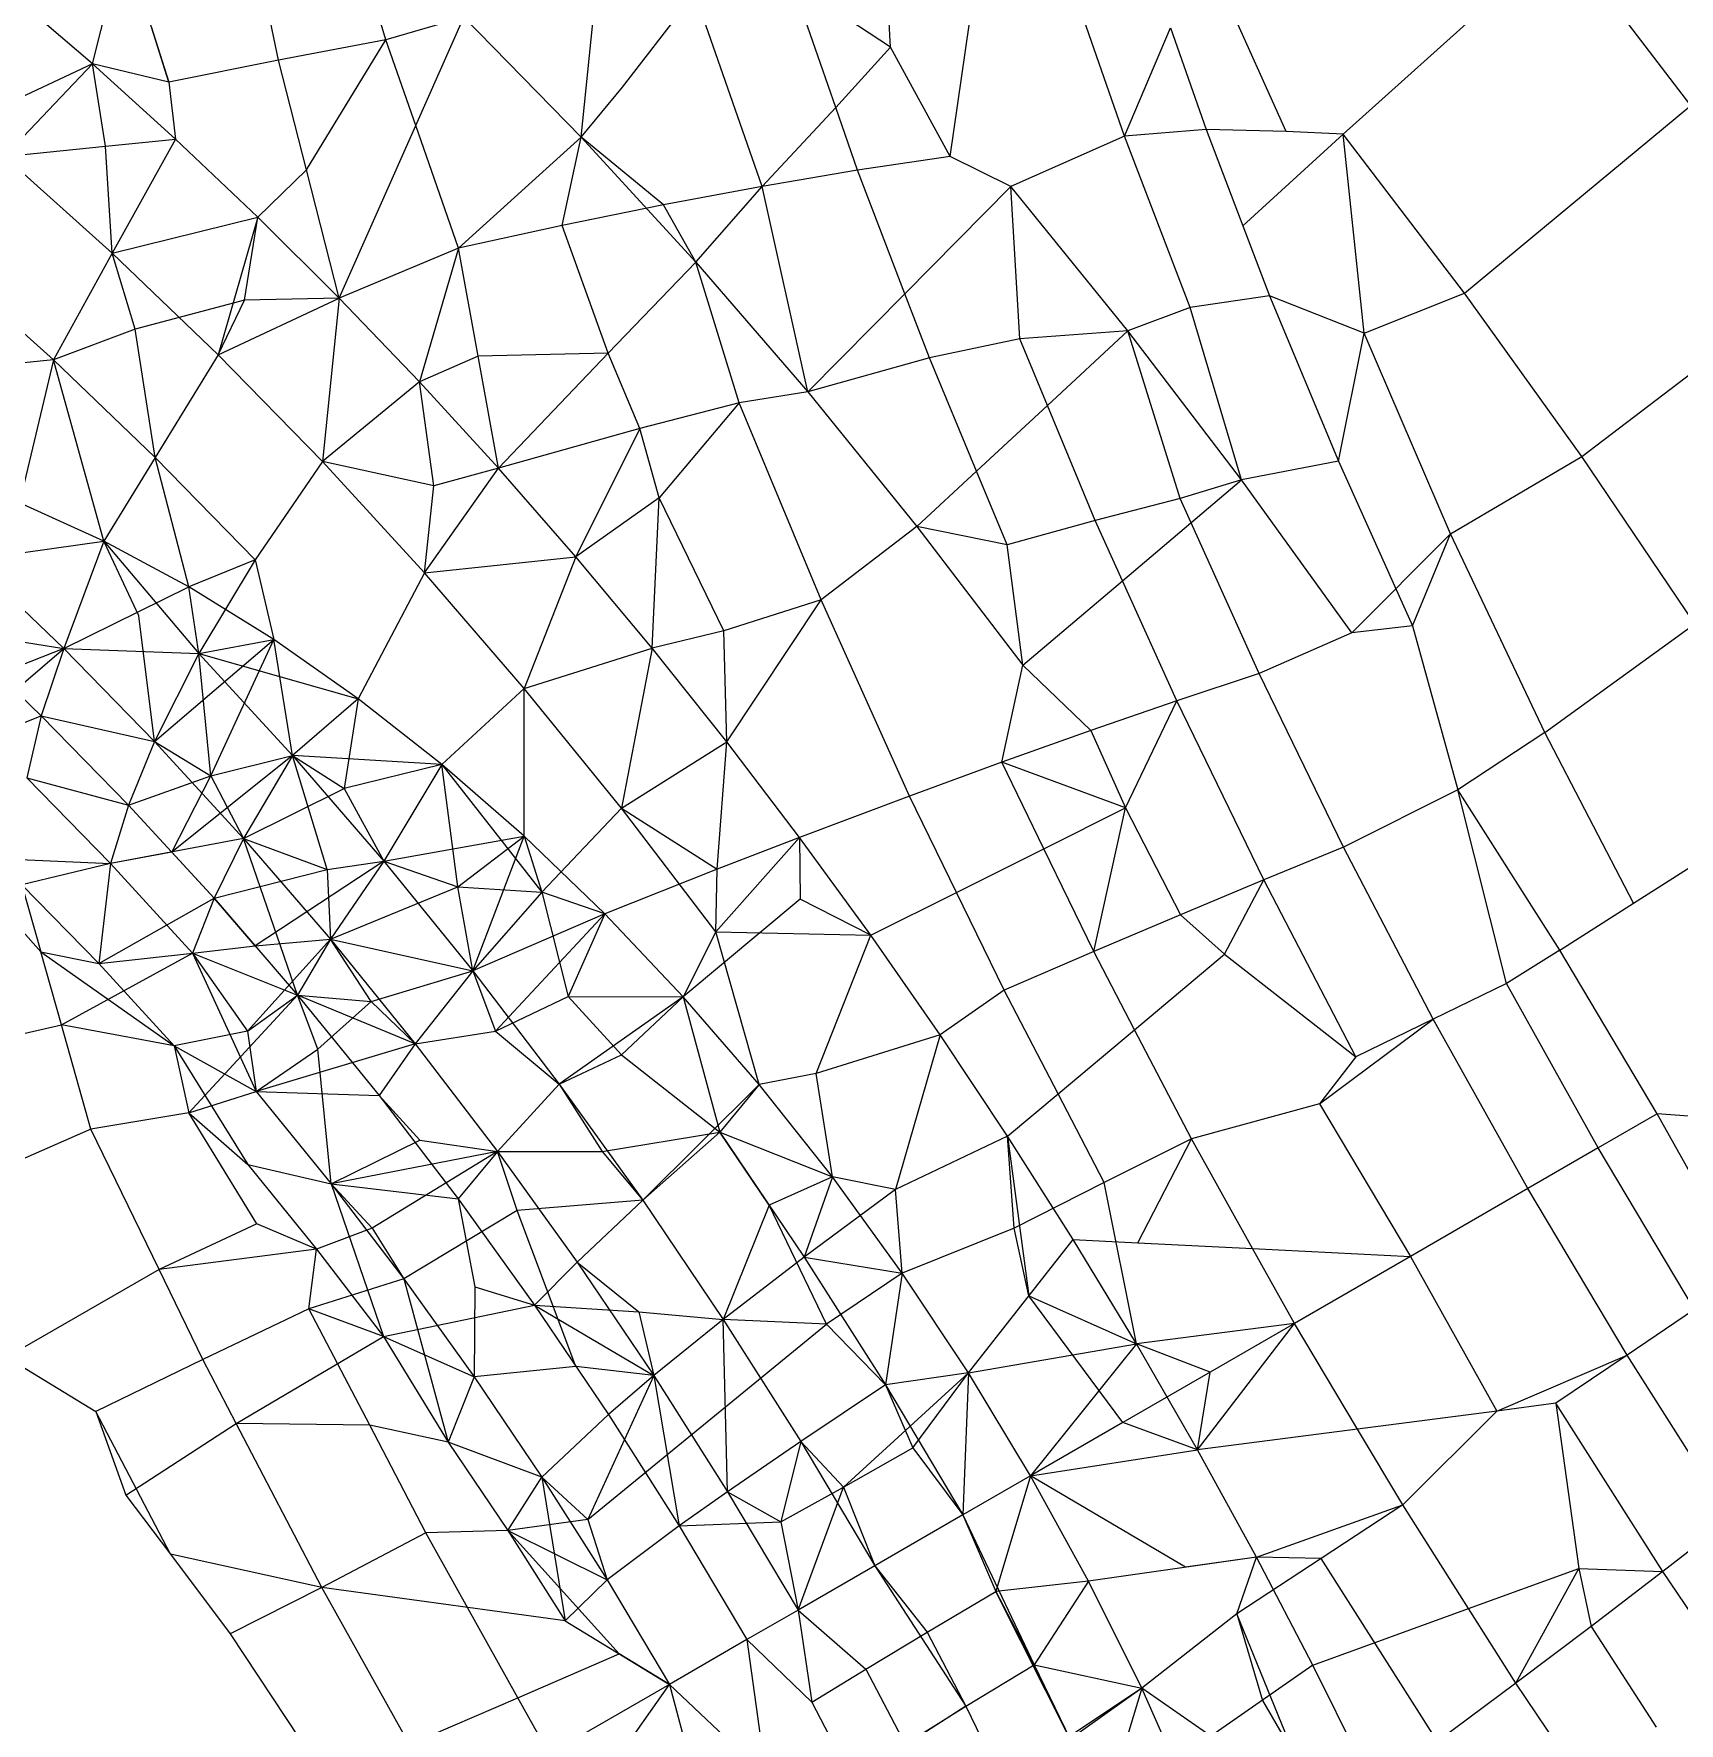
# Model space of a CAD drawing. Header units: inches. Extents: x 17 to 4615, y 5 to 3256.
# Drawn here: x 3233.68 to 3234.413, y 2581.546 to 2582.299 of the extents above; entities that cross this region are included whole.
import ezdxf

# ---------------------------------------------------------------- set-up
doc = ezdxf.new("R2010")
doc.units = ezdxf.units.IN
doc.header["$MEASUREMENT"] = 0

msp = doc.modelspace()

# ---------------------------------------------------------------- linework, layer by layer
for p, q in [((3233.8372, 2582.29607), (3233.81884, 2582.35708)), ((3233.70639, 2582.28536), (3233.72046, 2582.34083)), ((3233.74046, 2582.27719), (3233.72046, 2582.34083)), ((3234.26365, 2582.25403), (3234.36129, 2582.34181)), ((3234.41861, 2582.2668), (3234.36129, 2582.34181)), ((3233.78925, 2582.28712), (3233.77997, 2582.33229)), ((3234.06201, 2582.29286), (3234.0602, 2582.32542)), ((3234.08853, 2582.24413), (3234.1007, 2582.32813)), ((3234.16624, 2582.25324), (3234.13959, 2582.32975)), ((3233.70639, 2582.28536), (3233.66897, 2582.31742)), ((3233.9426, 2582.27502), (3233.97479, 2582.3168)), ((3234.00474, 2582.23081), (3233.97479, 2582.3168)), ((3234.06201, 2582.29286), (3234.01821, 2582.32166)), ((3234.03761, 2582.26595), (3234.01821, 2582.32166)), ((3234.23821, 2582.25527), (3234.20799, 2582.32257)), ((3233.9241, 2582.2528), (3233.9301, 2582.31093)), ((3233.73263, 2582.3021), (3233.74046, 2582.27719)), ((3233.87192, 2582.30617), (3233.8372, 2582.29607)), ((3233.85049, 2582.25792), (3233.87192, 2582.30617)), ((3233.87192, 2582.30617), (3233.9241, 2582.2528)), ((3234.16624, 2582.25324), (3234.1868, 2582.30152)), ((3234.1868, 2582.30152), (3234.20258, 2582.2562)), ((3233.8372, 2582.29607), (3233.78925, 2582.28712)), ((3233.80178, 2582.23814), (3233.8372, 2582.29607)), ((3233.85049, 2582.25792), (3233.8372, 2582.29607)), ((3233.78925, 2582.28712), (3233.74046, 2582.27719)), ((3233.80178, 2582.23814), (3233.78925, 2582.28712)), ((3234.03761, 2582.26595), (3234.06201, 2582.29286)), ((3234.08853, 2582.24413), (3234.06201, 2582.29286)), ((3233.70639, 2582.28536), (3233.64076, 2582.25454)), ((3233.66716, 2582.24414), (3233.70639, 2582.28536)), ((3233.74348, 2582.2519), (3233.70639, 2582.28536)), ((3233.74046, 2582.27719), (3233.70639, 2582.28536)), ((3233.71228, 2582.24873), (3233.70639, 2582.28536)), ((3233.74046, 2582.27719), (3233.74348, 2582.2519)), ((3233.9241, 2582.2528), (3233.9426, 2582.27502)), ((3234.00474, 2582.23081), (3234.03761, 2582.26595)), ((3234.04734, 2582.23801), (3234.03761, 2582.26595)), ((3234.31768, 2582.18334), (3234.41861, 2582.2668)), ((3233.81638, 2582.18111), (3233.85049, 2582.25792)), ((3233.8695, 2582.20331), (3233.85049, 2582.25792)), ((3234.20258, 2582.2562), (3234.16624, 2582.25324)), ((3234.23821, 2582.25527), (3234.20258, 2582.2562)), ((3234.20258, 2582.2562), (3234.21899, 2582.21328)), ((3233.66716, 2582.24414), (3233.71228, 2582.24873)), ((3233.71228, 2582.24873), (3233.74348, 2582.2519)), ((3233.71513, 2582.20112), (3233.71228, 2582.24873)), ((3233.74348, 2582.2519), (3233.71513, 2582.20112)), ((3233.78014, 2582.21716), (3233.74348, 2582.2519)), ((3233.9241, 2582.2528), (3233.8695, 2582.20331)), ((3233.9157, 2582.21347), (3233.9241, 2582.2528)), ((3233.9241, 2582.2528), (3233.9752, 2582.19716)), ((3233.96085, 2582.22264), (3233.9241, 2582.2528)), ((3234.16624, 2582.25324), (3234.11557, 2582.23079)), ((3234.19544, 2582.17683), (3234.16624, 2582.25324)), ((3234.21899, 2582.21328), (3234.26365, 2582.25403)), ((3234.26365, 2582.25403), (3234.23821, 2582.25527)), ((3234.31768, 2582.18334), (3234.26365, 2582.25403)), ((3234.27303, 2582.16546), (3234.26365, 2582.25403)), ((3233.71513, 2582.20112), (3233.66716, 2582.24414)), ((3234.08853, 2582.24413), (3234.04734, 2582.23801)), ((3234.11557, 2582.23079), (3234.08853, 2582.24413)), ((3233.78014, 2582.21716), (3233.80178, 2582.23814)), ((3233.81638, 2582.18111), (3233.80178, 2582.23814)), ((3234.04734, 2582.23801), (3234.00474, 2582.23081)), ((3234.06836, 2582.18303), (3234.04734, 2582.23801)), ((3234.00474, 2582.23081), (3233.96085, 2582.22264)), ((3233.9752, 2582.19716), (3234.00474, 2582.23081)), ((3234.02513, 2582.1393), (3234.00474, 2582.23081)), ((3234.06836, 2582.18303), (3234.11557, 2582.23079)), ((3234.16775, 2582.16652), (3234.11557, 2582.23079)), ((3234.11956, 2582.16292), (3234.11557, 2582.23079)), ((3233.96085, 2582.22264), (3233.9157, 2582.21347)), ((3233.9752, 2582.19716), (3233.96085, 2582.22264)), ((3233.71513, 2582.20112), (3233.78014, 2582.21716)), ((3233.78014, 2582.21716), (3233.76241, 2582.15578)), ((3233.77423, 2582.1802), (3233.78014, 2582.21716)), ((3233.81638, 2582.18111), (3233.78014, 2582.21716)), ((3233.9157, 2582.21347), (3233.8695, 2582.20331)), ((3233.93623, 2582.1565), (3233.9157, 2582.21347)), ((3234.21899, 2582.21328), (3234.23089, 2582.18217)), ((3233.8695, 2582.20331), (3233.81638, 2582.18111)), ((3233.8695, 2582.20331), (3233.85209, 2582.14385)), ((3233.87824, 2582.15517), (3233.8695, 2582.20331)), ((3233.71513, 2582.20112), (3233.68912, 2582.15354)), ((3233.76241, 2582.15578), (3233.71513, 2582.20112)), ((3233.7254, 2582.16728), (3233.71513, 2582.20112)), ((3233.93623, 2582.1565), (3233.9752, 2582.19716)), ((3233.9752, 2582.19716), (3234.02513, 2582.1393)), ((3233.99456, 2582.13448), (3233.9752, 2582.19716)), ((3233.64314, 2582.19477), (3233.68912, 2582.15354)), ((3234.36997, 2582.11062), (3234.47407, 2582.18968)), ((3233.76241, 2582.15578), (3233.81638, 2582.18111)), ((3233.81638, 2582.18111), (3233.77423, 2582.1802)), ((3233.81638, 2582.18111), (3233.80884, 2582.10829)), ((3233.85209, 2582.14385), (3233.81638, 2582.18111)), ((3234.02513, 2582.1393), (3234.06836, 2582.18303)), ((3234.0793, 2582.15445), (3234.06836, 2582.18303)), ((3234.23089, 2582.18217), (3234.19544, 2582.17683)), ((3234.23089, 2582.18217), (3234.2616, 2582.10845)), ((3234.27303, 2582.16546), (3234.23089, 2582.18217)), ((3234.27303, 2582.16546), (3234.31768, 2582.18334)), ((3234.36997, 2582.11062), (3234.31768, 2582.18334)), ((3233.77423, 2582.1802), (3233.7254, 2582.16728)), ((3233.76241, 2582.15578), (3233.77423, 2582.1802)), ((3234.19544, 2582.17683), (3234.16775, 2582.16652)), ((3234.21842, 2582.10022), (3234.19544, 2582.17683)), ((3233.7254, 2582.16728), (3233.68912, 2582.15354)), ((3233.73442, 2582.1101), (3233.7254, 2582.16728)), ((3234.16775, 2582.16652), (3234.11956, 2582.16292)), ((3234.13191, 2582.13329), (3234.16775, 2582.16652)), ((3234.21842, 2582.10022), (3234.16775, 2582.16652)), ((3234.19101, 2582.0919), (3234.16775, 2582.16652)), ((3234.11956, 2582.16292), (3234.0793, 2582.15445)), ((3234.13191, 2582.13329), (3234.11956, 2582.16292)), ((3234.2616, 2582.10845), (3234.27303, 2582.16546)), ((3234.31153, 2582.07616), (3234.27303, 2582.16546)), ((3233.68912, 2582.15354), (3233.62417, 2582.14716)), ((3233.68912, 2582.15354), (3233.67389, 2582.08985)), ((3233.68912, 2582.15354), (3233.73442, 2582.1101)), ((3233.71154, 2582.0728), (3233.68912, 2582.15354)), ((3233.76241, 2582.15578), (3233.73442, 2582.1101)), ((3233.80884, 2582.10829), (3233.76241, 2582.15578)), ((3233.87824, 2582.15517), (3233.85209, 2582.14385)), ((3233.93623, 2582.1565), (3233.87824, 2582.15517)), ((3233.88726, 2582.1054), (3233.87824, 2582.15517)), ((3233.88726, 2582.1054), (3233.93623, 2582.1565)), ((3233.95027, 2582.12304), (3233.93623, 2582.1565)), ((3234.0793, 2582.15445), (3234.02513, 2582.1393)), ((3234.10031, 2582.104), (3234.0793, 2582.15445)), ((3233.85209, 2582.14385), (3233.80884, 2582.10829)), ((3233.88726, 2582.1054), (3233.85209, 2582.14385)), ((3233.85854, 2582.09744), (3233.85209, 2582.14385)), ((3234.02513, 2582.1393), (3233.99456, 2582.13448)), ((3234.02513, 2582.1393), (3234.07377, 2582.0794)), ((3233.99456, 2582.13448), (3233.95027, 2582.12304)), ((3233.99456, 2582.13448), (3233.95886, 2582.09217)), ((3234.03113, 2582.04666), (3233.99456, 2582.13448)), ((3234.10031, 2582.104), (3234.13191, 2582.13329)), ((3234.15325, 2582.08205), (3234.13191, 2582.13329)), ((3233.95027, 2582.12304), (3233.88726, 2582.1054)), ((3233.95027, 2582.12304), (3233.92183, 2582.06583)), ((3233.95886, 2582.09217), (3233.95027, 2582.12304)), ((3233.73442, 2582.1101), (3233.71154, 2582.0728)), ((3233.73442, 2582.1101), (3233.77891, 2582.0646)), ((3233.74937, 2582.0525), (3233.73442, 2582.1101)), ((3233.80884, 2582.10829), (3233.77891, 2582.0646)), ((3233.85436, 2582.05872), (3233.80884, 2582.10829)), ((3233.85854, 2582.09744), (3233.80884, 2582.10829)), ((3233.85436, 2582.05872), (3233.88726, 2582.1054)), ((3233.88726, 2582.1054), (3233.85854, 2582.09744)), ((3233.92183, 2582.06583), (3233.88726, 2582.1054)), ((3234.2616, 2582.10845), (3234.21842, 2582.10022)), ((3234.2616, 2582.10845), (3234.29464, 2582.03518)), ((3234.31153, 2582.07616), (3234.36997, 2582.11062)), ((3234.42038, 2582.03609), (3234.36997, 2582.11062)), ((3234.07377, 2582.0794), (3234.10031, 2582.104)), ((3234.11395, 2582.07123), (3234.10031, 2582.104)), ((3234.16536, 2582.05521), (3234.21842, 2582.10022)), ((3234.21842, 2582.10022), (3234.19101, 2582.0919)), ((3234.26747, 2582.03203), (3234.21842, 2582.10022)), ((3233.85436, 2582.05872), (3233.85854, 2582.09744)), ((3233.95886, 2582.09217), (3233.92183, 2582.06583)), ((3233.95576, 2582.02519), (3233.95886, 2582.09217)), ((3233.9878, 2582.03298), (3233.95886, 2582.09217)), ((3234.19101, 2582.0919), (3234.15325, 2582.08205)), ((3234.22621, 2582.01387), (3234.19101, 2582.0919)), ((3233.71154, 2582.0728), (3233.67389, 2582.08985)), ((3234.07377, 2582.0794), (3234.03113, 2582.04666)), ((3234.07377, 2582.0794), (3234.12101, 2582.01759)), ((3234.11395, 2582.07123), (3234.07377, 2582.0794)), ((3234.15325, 2582.08205), (3234.11395, 2582.07123)), ((3234.16536, 2582.05521), (3234.15325, 2582.08205)), ((3234.26747, 2582.03203), (3234.31153, 2582.07616)), ((3234.29464, 2582.03518), (3234.31153, 2582.07616)), ((3234.35352, 2581.9877), (3234.31153, 2582.07616)), ((3233.6524, 2582.06456), (3233.71154, 2582.0728)), ((3233.71154, 2582.0728), (3233.69359, 2582.02505)), ((3233.74937, 2582.0525), (3233.71154, 2582.0728)), ((3233.71154, 2582.0728), (3233.75386, 2582.02282)), ((3233.72712, 2582.03965), (3233.71154, 2582.0728)), ((3234.12101, 2582.01759), (3234.11395, 2582.07123)), ((3233.6524, 2582.06456), (3233.69359, 2582.02505)), ((3233.77891, 2582.0646), (3233.74937, 2582.0525)), ((3233.77891, 2582.0646), (3233.75386, 2582.02282)), ((3233.77891, 2582.0646), (3233.7872, 2582.02912)), ((3233.85436, 2582.05872), (3233.92183, 2582.06583)), ((3233.92183, 2582.06583), (3233.89883, 2582.0072)), ((3233.95576, 2582.02519), (3233.92183, 2582.06583)), ((3233.85436, 2582.05872), (3233.82483, 2582.0027)), ((3233.89883, 2582.0072), (3233.85436, 2582.05872)), ((3234.12101, 2582.01759), (3234.16536, 2582.05521)), ((3234.1895, 2582.00167), (3234.16536, 2582.05521)), ((3233.69359, 2582.02505), (3233.74937, 2582.0525)), ((3233.7872, 2582.02912), (3233.74937, 2582.0525)), ((3233.75386, 2582.02282), (3233.74937, 2582.0525)), ((3234.03113, 2582.04666), (3233.9878, 2582.03298)), ((3233.98901, 2581.98352), (3234.03113, 2582.04666)), ((3234.07051, 2581.95936), (3234.03113, 2582.04666)), ((3233.73407, 2581.98364), (3233.72712, 2582.03965)), ((3233.64404, 2582.03305), (3233.68362, 2581.9951)), ((3233.64404, 2582.03305), (3233.69359, 2582.02505)), ((3233.9878, 2582.03298), (3233.95576, 2582.02519)), ((3233.98901, 2581.98352), (3233.9878, 2582.03298)), ((3234.26747, 2582.03203), (3234.22621, 2582.01387)), ((3234.29464, 2582.03518), (3234.26747, 2582.03203)), ((3234.29464, 2582.03518), (3234.31475, 2581.96213)), ((3234.35352, 2581.9877), (3234.42038, 2582.03609)), ((3233.63783, 2581.97714), (3233.69359, 2582.02505)), ((3233.69359, 2582.02505), (3233.63917, 2582.00383)), ((3233.69359, 2582.02505), (3233.68362, 2581.9951)), ((3233.69359, 2582.02505), (3233.73407, 2581.98364)), ((3233.69359, 2582.02505), (3233.75386, 2582.02282)), ((3233.73407, 2581.98364), (3233.7872, 2582.02912)), ((3233.75386, 2582.02282), (3233.73407, 2581.98364)), ((3233.75386, 2582.02282), (3233.7872, 2582.02912)), ((3233.75386, 2582.02282), (3233.79551, 2581.97745)), ((3233.75921, 2581.96833), (3233.75386, 2582.02282)), ((3233.75386, 2582.02282), (3233.82483, 2582.0027)), ((3233.75921, 2581.96833), (3233.7872, 2582.02912)), ((3233.82483, 2582.0027), (3233.7872, 2582.02912)), ((3233.79551, 2581.97745), (3233.7872, 2582.02912)), ((3233.89883, 2582.0072), (3233.95576, 2582.02519)), ((3233.95576, 2582.02519), (3233.94214, 2581.95387)), ((3233.98901, 2581.98352), (3233.95576, 2582.02519)), ((3234.11156, 2581.97439), (3234.12101, 2582.01759)), ((3234.12101, 2582.01759), (3234.15126, 2581.98851)), ((3234.22621, 2582.01387), (3234.1895, 2582.00167)), ((3234.26382, 2581.93651), (3234.22621, 2582.01387)), ((3233.82483, 2582.0027), (3233.79551, 2581.97745)), ((3233.82483, 2582.0027), (3233.81851, 2581.96272)), ((3233.8621, 2581.97344), (3233.82483, 2582.0027)), ((3233.89883, 2582.0072), (3233.8621, 2581.97344)), ((3233.89879, 2581.94144), (3233.89883, 2582.0072)), ((3233.94214, 2581.95387), (3233.89883, 2582.0072)), ((3234.1895, 2582.00167), (3234.15126, 2581.98851)), ((3234.16671, 2581.95403), (3234.1895, 2582.00167)), ((3234.22826, 2581.92198), (3234.1895, 2582.00167)), ((3233.63783, 2581.97714), (3233.68362, 2581.9951)), ((3233.68362, 2581.9951), (3233.67715, 2581.9674)), ((3233.68362, 2581.9951), (3233.72251, 2581.95534)), ((3233.68362, 2581.9951), (3233.73407, 2581.98364)), ((3234.15126, 2581.98851), (3234.11156, 2581.97439)), ((3234.15126, 2581.98851), (3234.16671, 2581.95403)), ((3234.35352, 2581.9877), (3234.31475, 2581.96213)), ((3234.39304, 2581.91164), (3234.35352, 2581.9877)), ((3233.73407, 2581.98364), (3233.72251, 2581.95534)), ((3233.73407, 2581.98364), (3233.77374, 2581.94046)), ((3233.73407, 2581.98364), (3233.75921, 2581.96833)), ((3233.94214, 2581.95387), (3233.98901, 2581.98352)), ((3233.98471, 2581.92672), (3233.98901, 2581.98352)), ((3234.02151, 2581.94088), (3233.98901, 2581.98352)), ((3233.79551, 2581.97745), (3233.74173, 2581.9344)), ((3233.75921, 2581.96833), (3233.79551, 2581.97745)), ((3233.79551, 2581.97745), (3233.77374, 2581.94046)), ((3233.79551, 2581.97745), (3233.83621, 2581.93031)), ((3233.79551, 2581.97745), (3233.81851, 2581.96272)), ((3233.8621, 2581.97344), (3233.79551, 2581.97745)), ((3233.81092, 2581.92659), (3233.79551, 2581.97745)), ((3233.8621, 2581.97344), (3233.81851, 2581.96272)), ((3233.8621, 2581.97344), (3233.83621, 2581.93031)), ((3233.89879, 2581.94144), (3233.8621, 2581.97344)), ((3233.8621, 2581.97344), (3233.90666, 2581.91659)), ((3233.86916, 2581.91886), (3233.8621, 2581.97344)), ((3234.11156, 2581.97439), (3234.07051, 2581.95936)), ((3234.1303, 2581.93584), (3234.11156, 2581.97439)), ((3234.16671, 2581.95403), (3234.11156, 2581.97439)), ((3233.67715, 2581.9674), (3233.71446, 2581.92923)), ((3233.67715, 2581.9674), (3233.72251, 2581.95534)), ((3233.72251, 2581.95534), (3233.75921, 2581.96833)), ((3233.74173, 2581.9344), (3233.75921, 2581.96833)), ((3233.75921, 2581.96833), (3233.77374, 2581.94046)), ((3233.77374, 2581.94046), (3233.81851, 2581.96272)), ((3233.81851, 2581.96272), (3233.83621, 2581.93031)), ((3233.72251, 2581.95534), (3233.71446, 2581.92923)), ((3233.72251, 2581.95534), (3233.76062, 2581.91382)), ((3234.07051, 2581.95936), (3234.02151, 2581.94088)), ((3234.09139, 2581.91641), (3234.07051, 2581.95936)), ((3234.31475, 2581.96213), (3234.26382, 2581.93651)), ((3234.36015, 2581.89069), (3234.31475, 2581.96213)), ((3234.33646, 2581.87586), (3234.31475, 2581.96213)), ((3234.39304, 2581.91164), (3234.4688, 2581.9599)), ((3233.94214, 2581.95387), (3233.90666, 2581.91659)), ((3233.9842, 2581.89884), (3233.94214, 2581.95387)), ((3233.94214, 2581.95387), (3233.98471, 2581.92672)), ((3234.1303, 2581.93584), (3234.16671, 2581.95403)), ((3234.15254, 2581.8901), (3234.16671, 2581.95403)), ((3234.16671, 2581.95403), (3234.19114, 2581.90648)), ((3233.77374, 2581.94046), (3233.71446, 2581.92923)), ((3233.77374, 2581.94046), (3233.76062, 2581.91382)), ((3233.77374, 2581.94046), (3233.81247, 2581.89557)), ((3233.77374, 2581.94046), (3233.81092, 2581.92659)), ((3233.79784, 2581.8707), (3233.77374, 2581.94046)), ((3233.83621, 2581.93031), (3233.89879, 2581.94144)), ((3233.86916, 2581.91886), (3233.89879, 2581.94144)), ((3233.87585, 2581.88148), (3233.89879, 2581.94144)), ((3233.93469, 2581.90691), (3233.89879, 2581.94144)), ((3233.89879, 2581.94144), (3233.90666, 2581.91659)), ((3234.02151, 2581.94088), (3233.9842, 2581.89884)), ((3234.02151, 2581.94088), (3233.98471, 2581.92672)), ((3234.05323, 2581.89735), (3234.02151, 2581.94088)), ((3234.02151, 2581.94088), (3234.0217, 2581.91346)), ((3233.64577, 2581.93244), (3233.68338, 2581.88999)), ((3233.64577, 2581.93244), (3233.71446, 2581.92923)), ((3233.74173, 2581.9344), (3233.71446, 2581.92923)), ((3233.76062, 2581.91382), (3233.74173, 2581.9344)), ((3234.09139, 2581.91641), (3234.1303, 2581.93584)), ((3234.15254, 2581.8901), (3234.1303, 2581.93584)), ((3234.26382, 2581.93651), (3234.22826, 2581.92198)), ((3234.30374, 2581.86001), (3234.26382, 2581.93651)), ((3233.71446, 2581.92923), (3233.67492, 2581.91982)), ((3233.71446, 2581.92923), (3233.70919, 2581.88476)), ((3233.71446, 2581.92923), (3233.75103, 2581.8894)), ((3233.76062, 2581.91382), (3233.81092, 2581.92659)), ((3233.83621, 2581.93031), (3233.7789, 2581.89265)), ((3233.81092, 2581.92659), (3233.83621, 2581.93031)), ((3233.81092, 2581.92659), (3233.81247, 2581.89557)), ((3233.83621, 2581.93031), (3233.81247, 2581.89557)), ((3233.83621, 2581.93031), (3233.87585, 2581.88148)), ((3233.83621, 2581.93031), (3233.86916, 2581.91886)), ((3233.98471, 2581.92672), (3233.93469, 2581.90691)), ((3233.9842, 2581.89884), (3233.98471, 2581.92672)), ((3233.67492, 2581.91982), (3233.70919, 2581.88476)), ((3233.67492, 2581.91982), (3233.68338, 2581.88999)), ((3233.81247, 2581.89557), (3233.86916, 2581.91886)), ((3233.86916, 2581.91886), (3233.90666, 2581.91659)), ((3233.87585, 2581.88148), (3233.86916, 2581.91886)), ((3234.22826, 2581.92198), (3234.19114, 2581.90648)), ((3234.2108, 2581.88886), (3234.22826, 2581.92198)), ((3234.26939, 2581.84317), (3234.22826, 2581.92198)), ((3233.70919, 2581.88476), (3233.76062, 2581.91382)), ((3233.76062, 2581.91382), (3233.75103, 2581.8894)), ((3233.76062, 2581.91382), (3233.79784, 2581.8707)), ((3233.7789, 2581.89265), (3233.76062, 2581.91382)), ((3233.90666, 2581.91659), (3233.87585, 2581.88148)), ((3233.90666, 2581.91659), (3233.91832, 2581.87014)), ((3233.93469, 2581.90691), (3233.90666, 2581.91659)), ((3234.0217, 2581.91346), (3233.96967, 2581.86997)), ((3234.05323, 2581.89735), (3234.0217, 2581.91346)), ((3234.05323, 2581.89735), (3234.09139, 2581.91641)), ((3234.11257, 2581.87283), (3234.09139, 2581.91641)), ((3234.36015, 2581.89069), (3234.39304, 2581.91164)), ((3233.93469, 2581.90691), (3233.87585, 2581.88148)), ((3233.93469, 2581.90691), (3233.88595, 2581.85464)), ((3233.93469, 2581.90691), (3233.91832, 2581.87014)), ((3233.96967, 2581.86997), (3233.93469, 2581.90691)), ((3234.19114, 2581.90648), (3234.15254, 2581.8901)), ((3234.19114, 2581.90648), (3234.2108, 2581.88886)), ((3233.81247, 2581.89557), (3233.77544, 2581.85461)), ((3233.7789, 2581.89265), (3233.81247, 2581.89557)), ((3233.81247, 2581.89557), (3233.79784, 2581.8707)), ((3233.81247, 2581.89557), (3233.85023, 2581.84907)), ((3233.81247, 2581.89557), (3233.87585, 2581.88148)), ((3233.83053, 2581.8679), (3233.81247, 2581.89557)), ((3233.9842, 2581.89884), (3233.96967, 2581.86997)), ((3234.00353, 2581.83086), (3233.9842, 2581.89884)), ((3233.9842, 2581.89884), (3234.05323, 2581.89735)), ((3234.02891, 2581.83582), (3234.05323, 2581.89735)), ((3234.08415, 2581.85299), (3234.05323, 2581.89735)), ((3233.68338, 2581.88999), (3233.70919, 2581.88476)), ((3233.68338, 2581.88999), (3233.74279, 2581.84817)), ((3233.69257, 2581.85751), (3233.68338, 2581.88999)), ((3233.69257, 2581.85751), (3233.75103, 2581.8894)), ((3233.70919, 2581.88476), (3233.75103, 2581.8894)), ((3233.75103, 2581.8894), (3233.7789, 2581.89265)), ((3233.75103, 2581.8894), (3233.77932, 2581.82777)), ((3233.75103, 2581.8894), (3233.77544, 2581.85461)), ((3233.75103, 2581.8894), (3233.79784, 2581.8707)), ((3234.15254, 2581.8901), (3234.11257, 2581.87283)), ((3234.17073, 2581.85524), (3234.15254, 2581.8901)), ((3234.17073, 2581.85524), (3234.2108, 2581.88886)), ((3234.2108, 2581.88886), (3234.26939, 2581.84317)), ((3234.36015, 2581.89069), (3234.33646, 2581.87586)), ((3234.40359, 2581.81784), (3234.36015, 2581.89069)), ((3233.70919, 2581.88476), (3233.74279, 2581.84817)), ((3233.83053, 2581.8679), (3233.87585, 2581.88148)), ((3233.87585, 2581.88148), (3233.85023, 2581.84907)), ((3233.87585, 2581.88148), (3233.91435, 2581.8311)), ((3233.87585, 2581.88148), (3233.88595, 2581.85464)), ((3234.11257, 2581.87283), (3234.08415, 2581.85299)), ((3234.13667, 2581.82667), (3234.11257, 2581.87283)), ((3234.33646, 2581.87586), (3234.30374, 2581.86001)), ((3234.37733, 2581.8027), (3234.33646, 2581.87586)), ((3233.79784, 2581.8707), (3233.74933, 2581.8183)), ((3233.77544, 2581.85461), (3233.79784, 2581.8707)), ((3233.79784, 2581.8707), (3233.83411, 2581.82601)), ((3233.79784, 2581.8707), (3233.83053, 2581.8679)), ((3233.85023, 2581.84907), (3233.79784, 2581.8707)), ((3233.80683, 2581.84666), (3233.79784, 2581.8707)), ((3233.80683, 2581.84666), (3233.83053, 2581.8679)), ((3233.83053, 2581.8679), (3233.85023, 2581.84907)), ((3233.88595, 2581.85464), (3233.91832, 2581.87014)), ((3233.96967, 2581.86997), (3233.91435, 2581.8311)), ((3233.91832, 2581.87014), (3233.94218, 2581.84415)), ((3233.91832, 2581.87014), (3233.96967, 2581.86997)), ((3233.96967, 2581.86997), (3233.94218, 2581.84415)), ((3234.00353, 2581.83086), (3233.96967, 2581.86997)), ((3233.96967, 2581.86997), (3233.98597, 2581.80963)), ((3233.63284, 2581.84374), (3233.69257, 2581.85751)), ((3233.70572, 2581.81106), (3233.69257, 2581.85751)), ((3233.74279, 2581.84817), (3233.69257, 2581.85751)), ((3234.25314, 2581.82225), (3234.30374, 2581.86001)), ((3234.30374, 2581.86001), (3234.26939, 2581.84317)), ((3234.34591, 2581.78454), (3234.30374, 2581.86001)), ((3233.77544, 2581.85461), (3233.74279, 2581.84817)), ((3233.77544, 2581.85461), (3233.77932, 2581.82777)), ((3233.85023, 2581.84907), (3233.88595, 2581.85464)), ((3233.88595, 2581.85464), (3233.91435, 2581.8311)), ((3234.08415, 2581.85299), (3234.02891, 2581.83582)), ((3234.08415, 2581.85299), (3234.06415, 2581.7842)), ((3234.11419, 2581.80781), (3234.08415, 2581.85299)), ((3234.13667, 2581.82667), (3234.17073, 2581.85524)), ((3234.19604, 2581.80675), (3234.17073, 2581.85524)), ((3233.74279, 2581.84817), (3233.77568, 2581.79529)), ((3233.74279, 2581.84817), (3233.74933, 2581.8183)), ((3233.74279, 2581.84817), (3233.77932, 2581.82777)), ((3233.85023, 2581.84907), (3233.77932, 2581.82777)), ((3233.77932, 2581.82777), (3233.80683, 2581.84666)), ((3233.81271, 2581.78669), (3233.80683, 2581.84666)), ((3233.85023, 2581.84907), (3233.83411, 2581.82601)), ((3233.85023, 2581.84907), (3233.88687, 2581.80111)), ((3233.91435, 2581.8311), (3233.94218, 2581.84415)), ((3233.94218, 2581.84415), (3233.98597, 2581.80963)), ((3234.26939, 2581.84317), (3234.25314, 2581.82225)), ((3234.02891, 2581.83582), (3234.00353, 2581.83086)), ((3234.0361, 2581.78976), (3234.02891, 2581.83582)), ((3233.74933, 2581.8183), (3233.77932, 2581.82777)), ((3233.77932, 2581.82777), (3233.81271, 2581.78669)), ((3233.77932, 2581.82777), (3233.83411, 2581.82601)), ((3233.91435, 2581.8311), (3233.88687, 2581.80111)), ((3233.91435, 2581.8311), (3233.95159, 2581.77932)), ((3233.91435, 2581.8311), (3233.93359, 2581.80112)), ((3234.00353, 2581.83086), (3233.95159, 2581.77932)), ((3234.00353, 2581.83086), (3233.98597, 2581.80963)), ((3234.0361, 2581.78976), (3234.00353, 2581.83086)), ((3233.83411, 2581.82601), (3233.86933, 2581.77994)), ((3233.83411, 2581.82601), (3233.85233, 2581.80613)), ((3234.11419, 2581.80781), (3234.13667, 2581.82667)), ((3234.15724, 2581.78724), (3234.13667, 2581.82667)), ((3234.25314, 2581.82225), (3234.19604, 2581.80675)), ((3234.25314, 2581.82225), (3234.29362, 2581.75435)), ((3233.74933, 2581.8183), (3233.70572, 2581.81106)), ((3233.74933, 2581.8183), (3233.77568, 2581.79529)), ((3233.77971, 2581.76877), (3233.74933, 2581.8183)), ((3234.40359, 2581.81784), (3234.37733, 2581.8027)), ((3234.44493, 2581.74381), (3234.40359, 2581.81784)), ((3234.44735, 2581.81468), (3234.40359, 2581.81784)), ((3233.70572, 2581.81106), (3233.65721, 2581.78971)), ((3233.7361, 2581.74857), (3233.70572, 2581.81106)), ((3233.81271, 2581.78669), (3233.85233, 2581.80613)), ((3233.85233, 2581.80613), (3233.88687, 2581.80111)), ((3233.93359, 2581.80112), (3233.98597, 2581.80963)), ((3233.98597, 2581.80963), (3233.95159, 2581.77932)), ((3233.98597, 2581.80963), (3234.02358, 2581.754)), ((3233.98597, 2581.80963), (3234.0361, 2581.78976)), ((3234.00796, 2581.7771), (3233.98597, 2581.80963)), ((3234.11419, 2581.80781), (3234.06415, 2581.7842)), ((3234.14334, 2581.7619), (3234.11419, 2581.80781)), ((3234.11712, 2581.76695), (3234.11419, 2581.80781)), ((3234.11419, 2581.80781), (3234.12367, 2581.73684)), ((3234.19604, 2581.80675), (3234.15724, 2581.78724)), ((3234.17221, 2581.76045), (3234.19604, 2581.80675)), ((3234.22333, 2581.75788), (3234.19604, 2581.80675)), ((3233.88687, 2581.80111), (3233.81271, 2581.78669)), ((3233.88687, 2581.80111), (3233.83105, 2581.76693)), ((3233.88687, 2581.80111), (3233.86933, 2581.77994)), ((3233.88687, 2581.80111), (3233.93359, 2581.80112)), ((3233.88687, 2581.80111), (3233.92235, 2581.7518)), ((3233.89564, 2581.7748), (3233.88687, 2581.80111)), ((3233.93359, 2581.80112), (3233.95159, 2581.77932)), ((3234.37733, 2581.8027), (3234.34591, 2581.78454)), ((3234.42025, 2581.73073), (3234.37733, 2581.8027)), ((3233.77568, 2581.79529), (3233.8063, 2581.75758)), ((3233.77568, 2581.79529), (3233.81271, 2581.78669)), ((3234.0361, 2581.78976), (3234.00796, 2581.7771)), ((3234.0361, 2581.78976), (3234.02358, 2581.754)), ((3234.06719, 2581.74686), (3234.0361, 2581.78976)), ((3234.06415, 2581.7842), (3234.0361, 2581.78976)), ((3233.81271, 2581.78669), (3233.8451, 2581.7443)), ((3233.81271, 2581.78669), (3233.83603, 2581.71868)), ((3233.81271, 2581.78669), (3233.83105, 2581.76693)), ((3233.81271, 2581.78669), (3233.86933, 2581.77994)), ((3234.06415, 2581.7842), (3234.02358, 2581.754)), ((3234.06719, 2581.74686), (3234.06415, 2581.7842)), ((3234.15724, 2581.78724), (3234.11712, 2581.76695)), ((3234.17157, 2581.71533), (3234.15724, 2581.78724)), ((3234.34591, 2581.78454), (3234.29362, 2581.75435)), ((3234.39017, 2581.71032), (3234.34591, 2581.78454)), ((3233.89564, 2581.7748), (3233.8451, 2581.7443)), ((3233.86933, 2581.77994), (3233.9034, 2581.73256)), ((3233.86933, 2581.77994), (3233.87682, 2581.74071)), ((3233.95159, 2581.77932), (3233.89564, 2581.7748)), ((3233.92181, 2581.70534), (3233.89564, 2581.7748)), ((3233.95159, 2581.77932), (3233.92235, 2581.7518)), ((3233.95159, 2581.77932), (3233.9875, 2581.72622)), ((3234.00796, 2581.7771), (3233.9875, 2581.72622)), ((3234.03344, 2581.72414), (3234.00796, 2581.7771)), ((3233.77971, 2581.76877), (3233.7361, 2581.74857)), ((3233.8063, 2581.75758), (3233.77971, 2581.76877)), ((3233.83105, 2581.76693), (3233.8063, 2581.75758)), ((3233.83105, 2581.76693), (3233.8451, 2581.7443)), ((3234.11712, 2581.76695), (3234.06719, 2581.74686)), ((3234.12367, 2581.73684), (3234.11712, 2581.76695)), ((3234.09667, 2581.70244), (3234.14334, 2581.7619)), ((3234.17157, 2581.71533), (3234.14334, 2581.7619)), ((3234.14334, 2581.7619), (3234.17221, 2581.76045)), ((3234.17221, 2581.76045), (3234.22333, 2581.75788)), ((3233.8063, 2581.75758), (3233.7361, 2581.74857)), ((3233.80287, 2581.73103), (3233.8063, 2581.75758)), ((3233.8063, 2581.75758), (3233.83603, 2581.71868)), ((3233.92235, 2581.7518), (3233.9034, 2581.73256)), ((3233.92235, 2581.7518), (3233.95655, 2581.70123)), ((3233.92235, 2581.7518), (3233.94984, 2581.72967)), ((3234.02358, 2581.754), (3233.9875, 2581.72622)), ((3234.02358, 2581.754), (3234.0597, 2581.69717)), ((3234.02358, 2581.754), (3234.06719, 2581.74686)), ((3234.24196, 2581.72452), (3234.22333, 2581.75788)), ((3234.22333, 2581.75788), (3234.29362, 2581.75435)), ((3234.29362, 2581.75435), (3234.24196, 2581.72452)), ((3234.29362, 2581.75435), (3234.33216, 2581.68535)), ((3233.7361, 2581.74857), (3233.66825, 2581.7094)), ((3233.75563, 2581.70839), (3233.7361, 2581.74857)), ((3233.8451, 2581.7443), (3233.80287, 2581.73103)), ((3233.8451, 2581.7443), (3233.87645, 2581.7007)), ((3233.8451, 2581.7443), (3233.86491, 2581.67159)), ((3234.06719, 2581.74686), (3234.03344, 2581.72414)), ((3234.06719, 2581.74686), (3234.0597, 2581.69717)), ((3234.09667, 2581.70244), (3234.06719, 2581.74686)), ((3233.87682, 2581.74071), (3233.87645, 2581.7007)), ((3233.87682, 2581.74071), (3233.9034, 2581.73256)), ((3234.16548, 2581.68037), (3234.12367, 2581.73684)), ((3234.12367, 2581.73684), (3234.17157, 2581.71533)), ((3233.80287, 2581.73103), (3233.75563, 2581.70839)), ((3233.82996, 2581.67911), (3233.80287, 2581.73103)), ((3233.83603, 2581.71868), (3233.80287, 2581.73103)), ((3233.83603, 2581.71868), (3233.9034, 2581.73256)), ((3233.9034, 2581.73256), (3233.93627, 2581.68396)), ((3233.9034, 2581.73256), (3233.95655, 2581.70123)), ((3233.9034, 2581.73256), (3233.94984, 2581.72967)), ((3233.94984, 2581.72967), (3233.95655, 2581.70123)), ((3233.94984, 2581.72967), (3233.9875, 2581.72622)), ((3234.42025, 2581.73073), (3234.39017, 2581.71032)), ((3233.92718, 2581.63723), (3234.03344, 2581.72414)), ((3233.9875, 2581.72622), (3233.95655, 2581.70123)), ((3233.9875, 2581.72622), (3234.022, 2581.67194)), ((3234.03344, 2581.72414), (3233.9875, 2581.72622)), ((3233.9894, 2581.64955), (3233.9875, 2581.72622)), ((3234.0597, 2581.69717), (3234.03344, 2581.72414)), ((3234.24196, 2581.72452), (3234.17157, 2581.71533)), ((3234.1988, 2581.66816), (3234.24196, 2581.72452)), ((3234.24196, 2581.72452), (3234.20439, 2581.70283)), ((3234.27009, 2581.67735), (3234.24196, 2581.72452)), ((3233.77048, 2581.67993), (3233.83603, 2581.71868)), ((3233.83603, 2581.71868), (3233.87645, 2581.7007)), ((3233.83603, 2581.71868), (3233.86491, 2581.67159)), ((3234.09667, 2581.70244), (3234.17157, 2581.71533)), ((3234.17157, 2581.71533), (3234.12438, 2581.65664)), ((3234.1988, 2581.66816), (3234.17157, 2581.71533)), ((3234.20439, 2581.70283), (3234.17157, 2581.71533)), ((3233.66825, 2581.7094), (3233.70798, 2581.68529)), ((3233.75563, 2581.70839), (3233.70798, 2581.68529)), ((3233.77048, 2581.67993), (3233.75563, 2581.70839)), ((3234.33216, 2581.68535), (3234.39017, 2581.71032)), ((3234.39017, 2581.71032), (3234.35842, 2581.68896)), ((3234.43645, 2581.63748), (3234.39017, 2581.71032)), ((3233.87645, 2581.7007), (3233.86491, 2581.67159)), ((3233.92181, 2581.70534), (3233.87645, 2581.7007)), ((3233.87645, 2581.7007), (3233.90668, 2581.65599)), ((3233.95655, 2581.70123), (3233.92181, 2581.70534)), ((3233.95655, 2581.70123), (3233.92718, 2581.63723)), ((3233.95655, 2581.70123), (3233.93627, 2581.68396)), ((3233.95655, 2581.70123), (3233.9894, 2581.64955)), ((3233.95655, 2581.70123), (3233.96784, 2581.63431)), ((3234.04112, 2581.6516), (3234.09667, 2581.70244)), ((3234.09667, 2581.70244), (3234.0597, 2581.69717)), ((3234.072, 2581.66903), (3234.09667, 2581.70244)), ((3234.09667, 2581.70244), (3234.09425, 2581.63924)), ((3234.12438, 2581.65664), (3234.09667, 2581.70244)), ((3234.20439, 2581.70283), (3234.16548, 2581.68037)), ((3234.1988, 2581.66816), (3234.20439, 2581.70283)), ((3234.0597, 2581.69717), (3234.022, 2581.67194)), ((3234.0597, 2581.69717), (3234.09425, 2581.63924)), ((3234.0597, 2581.69717), (3234.072, 2581.66903)), ((3233.74117, 2581.62169), (3233.70798, 2581.68529)), ((3233.70798, 2581.68529), (3233.7213, 2581.64808)), ((3234.33216, 2581.68535), (3234.27009, 2581.67735)), ((3234.33216, 2581.68535), (3234.29019, 2581.64366)), ((3234.35842, 2581.68896), (3234.33216, 2581.68535)), ((3234.40609, 2581.61394), (3234.35842, 2581.68896)), ((3234.35842, 2581.68896), (3234.3687, 2581.61537)), ((3233.7213, 2581.64808), (3233.77048, 2581.67993)), ((3233.80863, 2581.60683), (3233.77048, 2581.67993)), ((3233.82996, 2581.67911), (3233.77048, 2581.67993)), ((3233.85494, 2581.63125), (3233.82996, 2581.67911)), ((3233.86491, 2581.67159), (3233.82996, 2581.67911)), ((3233.93627, 2581.68396), (3233.90668, 2581.65599)), ((3233.93627, 2581.68396), (3233.96784, 2581.63431)), ((3234.16548, 2581.68037), (3234.12438, 2581.65664)), ((3234.1988, 2581.66816), (3234.16548, 2581.68037)), ((3234.27009, 2581.67735), (3234.1988, 2581.66816)), ((3234.29019, 2581.64366), (3234.27009, 2581.67735)), ((3233.86491, 2581.67159), (3233.89151, 2581.63226)), ((3233.90668, 2581.65599), (3233.86491, 2581.67159)), ((3234.022, 2581.67194), (3233.9894, 2581.64955)), ((3234.022, 2581.67194), (3234.01311, 2581.63613)), ((3234.022, 2581.67194), (3234.055, 2581.61661)), ((3234.022, 2581.67194), (3234.04112, 2581.6516)), ((3234.04112, 2581.6516), (3234.072, 2581.66903)), ((3234.072, 2581.66903), (3234.09425, 2581.63924)), ((3234.12438, 2581.65664), (3234.1988, 2581.66816)), ((3234.22502, 2581.62046), (3234.1988, 2581.66816)), ((3233.89151, 2581.63226), (3233.90668, 2581.65599)), ((3233.90668, 2581.65599), (3233.93571, 2581.61033)), ((3233.90668, 2581.65599), (3233.91706, 2581.59204)), ((3233.90668, 2581.65599), (3233.92718, 2581.63723)), ((3234.12438, 2581.65664), (3234.09425, 2581.63924)), ((3234.12438, 2581.65664), (3234.10892, 2581.60511)), ((3234.15016, 2581.60975), (3234.12438, 2581.65664)), ((3234.19347, 2581.61595), (3234.12438, 2581.65664)), ((3233.7213, 2581.64808), (3233.74117, 2581.62169)), ((3233.9894, 2581.64955), (3233.96784, 2581.63431)), ((3233.9894, 2581.64955), (3234.02082, 2581.59685)), ((3233.9894, 2581.64955), (3234.01311, 2581.63613)), ((3234.01311, 2581.63613), (3234.04112, 2581.6516)), ((3234.02082, 2581.59685), (3234.04112, 2581.6516)), ((3234.04112, 2581.6516), (3234.055, 2581.61661)), ((3234.09425, 2581.63924), (3234.055, 2581.61661)), ((3234.09425, 2581.63924), (3234.12597, 2581.57242)), ((3234.09425, 2581.63924), (3234.10892, 2581.60511)), ((3234.22502, 2581.62046), (3234.29019, 2581.64366)), ((3234.29019, 2581.64366), (3234.25392, 2581.6198)), ((3234.31953, 2581.59748), (3234.29019, 2581.64366)), ((3233.89151, 2581.63226), (3233.85494, 2581.63125)), ((3233.92718, 2581.63723), (3233.89151, 2581.63226)), ((3233.89151, 2581.63226), (3233.91706, 2581.59204)), ((3233.89151, 2581.63226), (3233.93571, 2581.61033)), ((3233.94114, 2581.57736), (3233.89151, 2581.63226)), ((3233.92718, 2581.63723), (3233.93571, 2581.61033)), ((3233.96784, 2581.63431), (3233.93571, 2581.61033)), ((3233.96784, 2581.63431), (3234.01311, 2581.63613)), ((3233.96784, 2581.63431), (3233.99801, 2581.5837)), ((3234.01311, 2581.63613), (3234.02082, 2581.59685)), ((3234.43645, 2581.63748), (3234.40609, 2581.61394)), ((3233.85494, 2581.63125), (3233.80863, 2581.60683)), ((3233.89596, 2581.55781), (3233.85494, 2581.63125)), ((3233.74117, 2581.62169), (3233.76784, 2581.5863)), ((3233.80863, 2581.60683), (3233.74117, 2581.62169)), ((3234.055, 2581.61661), (3234.02082, 2581.59685)), ((3234.055, 2581.61661), (3234.09561, 2581.55406)), ((3234.055, 2581.61661), (3234.07839, 2581.58706)), ((3234.22502, 2581.62046), (3234.15016, 2581.60975)), ((3234.22502, 2581.62046), (3234.19347, 2581.61595)), ((3234.21628, 2581.5952), (3234.22502, 2581.62046)), ((3234.25392, 2581.6198), (3234.21628, 2581.5952)), ((3234.2502, 2581.57225), (3234.22502, 2581.62046)), ((3234.25392, 2581.6198), (3234.22502, 2581.62046)), ((3234.30571, 2581.53834), (3234.25392, 2581.6198)), ((3233.93571, 2581.61033), (3233.91706, 2581.59204)), ((3233.93571, 2581.61033), (3233.96348, 2581.56374)), ((3234.15016, 2581.60975), (3234.10892, 2581.60511)), ((3234.15016, 2581.60975), (3234.12597, 2581.57242)), ((3234.17392, 2581.562), (3234.15016, 2581.60975)), ((3234.31953, 2581.59748), (3234.3687, 2581.61537)), ((3234.34062, 2581.56431), (3234.3687, 2581.61537)), ((3234.3687, 2581.61537), (3234.40609, 2581.61394)), ((3234.3687, 2581.61537), (3234.37413, 2581.58953)), ((3234.40609, 2581.61394), (3234.37413, 2581.58953)), ((3234.45575, 2581.54055), (3234.40609, 2581.61394)), ((3233.80863, 2581.60683), (3233.76784, 2581.5863)), ((3233.84768, 2581.53693), (3233.80863, 2581.60683)), ((3233.91706, 2581.59204), (3233.80863, 2581.60683)), ((3234.07839, 2581.58706), (3234.10892, 2581.60511)), ((3234.10892, 2581.60511), (3234.12597, 2581.57242)), ((3234.14205, 2581.53936), (3234.10892, 2581.60511)), ((3234.02082, 2581.59685), (3233.99801, 2581.5837)), ((3234.02082, 2581.59685), (3234.05096, 2581.57055)), ((3234.02082, 2581.59685), (3234.02697, 2581.55575)), ((3234.21628, 2581.5952), (3234.17392, 2581.562)), ((3234.24223, 2581.5315), (3234.21628, 2581.5952)), ((3234.21628, 2581.5952), (3234.22771, 2581.55664)), ((3234.2502, 2581.57225), (3234.31953, 2581.59748)), ((3234.34062, 2581.56431), (3234.31953, 2581.59748)), ((3233.76784, 2581.5863), (3233.81098, 2581.52105)), ((3233.91706, 2581.59204), (3233.96348, 2581.56374)), ((3234.05096, 2581.57055), (3234.07839, 2581.58706)), ((3234.07839, 2581.58706), (3234.09561, 2581.55406)), ((3234.37413, 2581.58953), (3234.34062, 2581.56431)), ((3234.37413, 2581.58953), (3234.40309, 2581.54463)), ((3233.99801, 2581.5837), (3233.96348, 2581.56374)), ((3233.99801, 2581.5837), (3234.02697, 2581.55575)), ((3233.99801, 2581.5837), (3234.00642, 2581.52325)), ((3233.89596, 2581.55781), (3233.94114, 2581.57736)), ((3233.96348, 2581.56374), (3233.94114, 2581.57736)), ((3234.09561, 2581.55406), (3234.12597, 2581.57242)), ((3234.12597, 2581.57242), (3234.14205, 2581.53936)), ((3234.12597, 2581.57242), (3234.17392, 2581.562)), ((3234.2502, 2581.57225), (3234.20474, 2581.5407)), ((3234.27429, 2581.52364), (3234.2502, 2581.57225)), ((3233.96348, 2581.56374), (3233.90992, 2581.53282)), ((3233.92457, 2581.50826), (3233.96348, 2581.56374)), ((3233.96348, 2581.56374), (3234.00642, 2581.52325)), ((3233.96348, 2581.56374), (3233.9774, 2581.5118)), ((3234.02697, 2581.55575), (3234.05096, 2581.57055)), ((3234.05096, 2581.57055), (3234.06846, 2581.53705)), ((3234.34062, 2581.56431), (3234.30571, 2581.53834)), ((3234.36912, 2581.52218), (3234.34062, 2581.56431)), ((3233.84768, 2581.53693), (3233.89596, 2581.55781)), ((3233.90992, 2581.53282), (3233.89596, 2581.55781)), ((3234.17392, 2581.562), (3234.11182, 2581.52071)), ((3234.17392, 2581.562), (3234.14205, 2581.53936)), ((3234.17392, 2581.562), (3234.15709, 2581.50604)), ((3234.19552, 2581.51362), (3234.17392, 2581.562)), ((3234.20474, 2581.5407), (3234.17392, 2581.562)), ((3234.22771, 2581.55664), (3234.24223, 2581.5315)), ((3234.02697, 2581.55575), (3234.04483, 2581.52151)), ((3234.09561, 2581.55406), (3234.04483, 2581.52151)), ((3234.06846, 2581.53705), (3234.09561, 2581.55406)), ((3234.09561, 2581.55406), (3234.11182, 2581.52071))]:
    msp.add_line(p, q)

doc.saveas('drawing.dxf')
